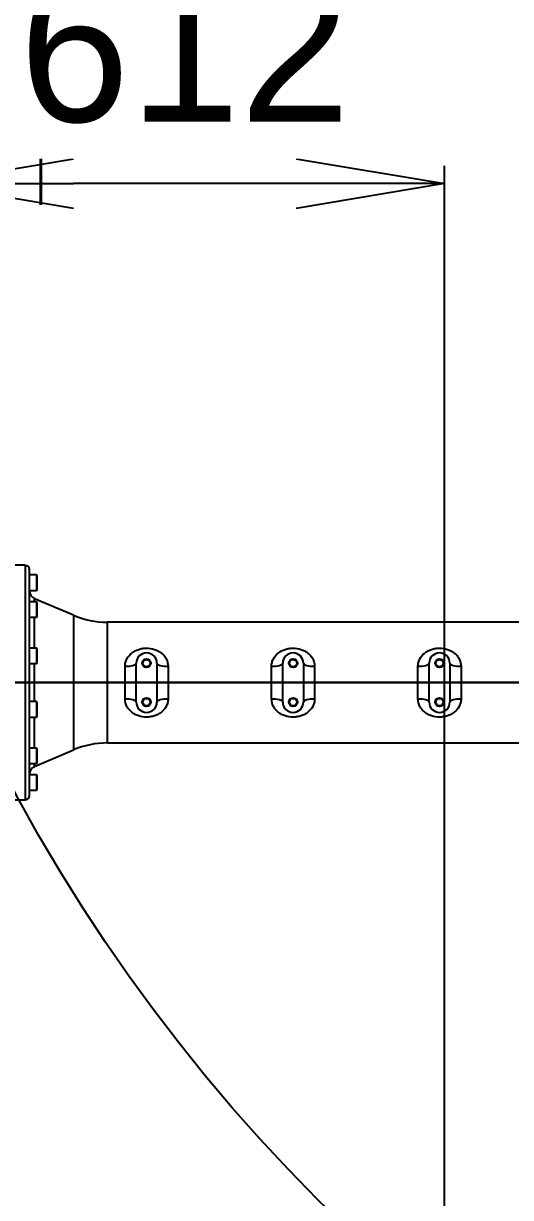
# Model space of a CAD drawing. Header units: millimetres. Extents: x 10462777 to 22643323, y 453826 to 1389191.
# Drawn here: x 11280311 to 11280886, y 582828 to 584211 of the extents above; entities that cross this region are included whole.
import ezdxf
from ezdxf.enums import TextEntityAlignment as Align

# ---------------------------------------------------------------- set-up
doc = ezdxf.new("R2010")
doc.units = ezdxf.units.MM
doc.header["$LTSCALE"] = 200
doc.header["$MEASUREMENT"] = 0
doc.header["$PDMODE"] = 35
doc.header["$PDSIZE"] = -5
doc.linetypes.add('CENTER2', pattern=[1.125, 0.75, -0.125, 0.125, -0.125])
doc.linetypes.add('PHANTOM', pattern=[2.5, 1.25, -0.25, 0.25, -0.25, 0.25, -0.25])
doc.layers.get('0').update_dxf_attribs({"linetype": 'CONTINUOUS'})
doc.layers.get('DEFPOINTS').update_dxf_attribs({"linetype": 'CONTINUOUS'})
for name, color, linetype in [('A290-7329-X402', 7, 'CONTINUOUS'), ('DV1_DEFAULT', 7, 'CONTINUOUS'), ('LIBRL_A6-BA-12X3', 7, 'CONTINUOUS'), ('ZZ', 7, 'CONTINUOUS')]:
    doc.layers.add(name, color=color, linetype=linetype)
doc.layers.add('LAYOUT', color=8, linetype='CONTINUOUS', lineweight=25)
doc.styles.add('SEACAD_arial_ttf', font='txt.shx ', dxfattribs={"height": 0.2, "bigfont": ' whgtxt.shx'})
doc.styles.get("Standard").update_dxf_attribs({"font": 'SYMBOL'})
doc.dimstyles.new('DS ROBOTEC', dxfattribs={"dimscale": 0, "dimtxt": 2.5, "dimasz": 2.5, "dimexe": 0.3, "dimexo": 0.3, "dimgap": 0.5, "dimtad": 1, "dimzin": 9, "dimdsep": 46, "dimtxsty": 'Standard', "dimblk": 'OPEN', "dimcen": 0, "dimclrd": 4, "dimclre": 4, "dimclrt": 110, "dimazin": 2, "dimtm": 1.5, "dimtfac": 1, "dimtmove": 0, "dimatfit": 3, "dimldrblk": 'OPEN', "dimfxl": 1, "dimtfill": 1, "dimtolj": 1, "dimlwd": -1, "dimlwe": -1, "dimarcsym": 0})

# ---------------------------------------------------------------- blocks, each defined once
blk = doc.blocks.new('r710ic')
at = {"layer": 'LAYOUT', "color": 3}
blk.add_circle((272041.4, 104232.6), 2050.1, dxfattribs=at)
blk = doc.blocks.new('A$C7DA30AB0')
at = {"layer": 'A290-7329-X402', "color": 7, "linetype": 'Continuous', "ltscale": 25.4}
for p, q in [((3629, 3164.2, 0), (3613.7, 3164.2, 0)), ((3629, 3164.2, 0), (3629, 2887.8, 0)), ((3634.1, 2892.9, 0), (3634.1, 3159.1, 0)), ((3686, 3105.3, 0), (3640.2, 3124.9, 0)), ((3640.2, 3121.3, 0), (3640.2, 3124.9, 0)), ((3640.2, 3066.7, 0), (3640.2, 3103.1, 0)), ((3686, 3105.3, 0), (3686, 2946.7, 0)), ((4295.6, 3097.1, 0), (3726, 3097.1, 0)), ((3726, 2954.9, 0), (3726, 3097.1, 0)), ((3640.2, 3003.6, 0), (3640.2, 3048.4, 0)), ((3746.8, 3006.7, 0), (3746.8, 3045.3, 0)), ((3760, 3026, 0), (3760, 3048.8, 0)), ((3784.4, 3048.8, 0), (3784.4, 3026, 0)), ((3797.6, 3045.3, 0), (3797.6, 3006.7, 0)), ((3919.6, 3006.7, 0), (3919.6, 3045.3, 0)), ((3932.8, 3026, 0), (3932.8, 3048.8, 0)), ((3957.2, 3048.8, 0), (3957.2, 3026, 0)), ((3970.4, 3045.3, 0), (3970.4, 3006.7, 0)), ((4092.3, 3006.7, 0), (4092.3, 3045.3, 0)), ((4105.5, 3026, 0), (4105.5, 3048.8, 0)), ((4129.9, 3048.8, 0), (4129.9, 3026, 0)), ((4143.1, 3045.3, 0), (4143.1, 3006.7, 0)), ((3760, 3003.1, 0), (3760, 3026, 0)), ((3784.4, 3026, 0), (3784.4, 3003.1, 0)), ((3932.8, 3003.1, 0), (3932.8, 3026, 0)), ((3957.2, 3026, 0), (3957.2, 3003.1, 0)), ((4105.5, 3003.1, 0), (4105.5, 3026, 0)), ((4129.9, 3026, 0), (4129.9, 3003.1, 0)), ((3640.2, 2948.9, 0), (3640.2, 2985.3, 0)), ((3726, 2954.9, 0), (4295.6, 2954.9, 0)), ((3640.2, 2927, 0), (3686, 2946.7, 0)), ((3640.2, 2927, 0), (3640.2, 2930.6, 0)), ((3613.7, 2887.8, 0), (3629, 2887.8, 0))]:
    blk.add_line(p, q, dxfattribs=at)
for centre, radius in [((3772.2, 3048.8, 0), 5.08), ((3772.2, 3048.8, 0), 4.32), ((3945, 3048.8, 0), 5.08), ((3945, 3048.8, 0), 4.32), ((4117.7, 3048.8, 0), 5.08), ((4117.7, 3048.8, 0), 4.32), ((3772.2, 3003.1, 0), 5.08), ((3772.2, 3003.1, 0), 4.32), ((3945, 3003.1, 0), 5.08), ((3945, 3003.1, 0), 4.32), ((4117.7, 3003.1, 0), 5.08), ((4117.7, 3003.1, 0), 4.32)]:
    blk.add_circle(centre, radius, dxfattribs=at)
for centre, radius, start, end in [((3629, 3159.1, 0), 5.08, 0, 90), ((3644.2, 3134.3, 0), 10.2, 180, 246.8014), ((3726, 3198.7, 0), 101.6, 246.8014, 270), ((3772.2, 3048.8, 0), 12.2, 0, 180), ((3945, 3048.8, 0), 12.2, 0, 180), ((4117.7, 3048.8, 0), 12.2, 0, 180), ((3772.2, 3003.1, 0), 12.2, 180, 0), ((3945, 3003.1, 0), 12.2, 180, 0), ((4117.7, 3003.1, 0), 12.2, 180, 0), ((3726, 2853.3, 0), 101.6, 90, 113.1986), ((3644.2, 2917.7, 0), 10.2, 113.1986, 180), ((3629, 2892.9, 0), 5.08, 270, 0)]:
    blk.add_arc(centre, radius, start, end, dxfattribs=at)
for centre, major_axis, start_param, end_param in [((3746.8, 3048.8, 0), (13.2, 0), 4.712389, 6.283185), ((3797.6, 3048.8, 0), (-13.2, 0), 0, 1.570796), ((3919.6, 3048.8, 0), (-13.2, 0), 1.570796, 3.141593), ((3970.4, 3048.8, 0), (-13.2, 0), 0, 1.570796), ((4092.3, 3048.8, 0), (-13.2, 0), 1.570796, 3.141593), ((4143.1, 3048.8, 0), (13.2, 0), 3.141593, 4.712389), ((3746.8, 3003.1, 0), (-13.2, 0), 3.141593, 4.712389), ((3797.6, 3003.1, 0), (13.2, 0), 1.570796, 3.141593), ((3919.6, 3003.1, 0), (-13.2, 0), 3.141593, 4.712389), ((3970.4, 3003.1, 0), (-13.2, 0), 4.712389, 6.283185), ((4092.3, 3003.1, 0), (13.2, 0), 0, 1.570796), ((4143.1, 3003.1, 0), (-13.2, 0), 4.712389, 6.283185)]:
    blk.add_ellipse(centre, major_axis=major_axis, ratio=0.271084, start_param=start_param, end_param=end_param, dxfattribs=at)
for points in [[(3746.8, 3045.3, 0), (3746.8, 3046.8, 0), (3747, 3048.3, 0), (3747.8, 3051.3, 0), (3748.3, 3052.7, 0), (3750.4, 3056.6, 0), (3752.4, 3059, 0), (3756, 3061.8, 0), (3757.3, 3062.6, 0), (3760, 3064.1, 0), (3761.4, 3064.7, 0), (3764.4, 3065.7, 0), (3765.9, 3066.1, 0), (3769, 3066.6, 0), (3770.6, 3066.7, 0), (3775.4, 3066.7, 0), (3778.6, 3066.2, 0), (3783.1, 3064.7, 0), (3784.5, 3064.1, 0), (3787.2, 3062.6, 0), (3788.5, 3061.8, 0), (3790.9, 3059.9, 0), (3791.9, 3058.9, 0), (3793.9, 3056.6, 0), (3794.7, 3055.3, 0), (3796.8, 3051.4, 0), (3797.6, 3048.4, 0), (3797.6, 3045.3, 0)], [(3919.6, 3045.3, 0), (3919.6, 3046.8, 0), (3919.8, 3048.3, 0), (3920.5, 3051.3, 0), (3921.1, 3052.7, 0), (3923.2, 3056.6, 0), (3925.2, 3059, 0), (3928.7, 3061.8, 0), (3930, 3062.6, 0), (3932.7, 3064.1, 0), (3934.1, 3064.7, 0), (3937.1, 3065.7, 0), (3938.6, 3066.1, 0), (3941.8, 3066.6, 0), (3943.3, 3066.7, 0), (3948.2, 3066.7, 0), (3951.3, 3066.2, 0), (3955.8, 3064.7, 0), (3957.2, 3064.1, 0), (3959.9, 3062.6, 0), (3961.2, 3061.8, 0), (3963.6, 3059.9, 0), (3964.7, 3058.9, 0), (3966.6, 3056.6, 0), (3967.4, 3055.3, 0), (3969.5, 3051.4, 0), (3970.4, 3048.4, 0), (3970.4, 3045.3, 0)], [(4092.3, 3045.3, 0), (4092.3, 3046.8, 0), (4092.5, 3048.3, 0), (4093.2, 3051.3, 0), (4093.8, 3052.7, 0), (4095.9, 3056.6, 0), (4097.9, 3059, 0), (4101.4, 3061.8, 0), (4102.7, 3062.6, 0), (4105.4, 3064.1, 0), (4106.8, 3064.7, 0), (4109.8, 3065.7, 0), (4111.4, 3066.1, 0), (4114.5, 3066.6, 0), (4116.1, 3066.7, 0), (4120.9, 3066.7, 0), (4124, 3066.2, 0), (4128.5, 3064.7, 0), (4130, 3064.1, 0), (4132.7, 3062.6, 0), (4133.9, 3061.8, 0), (4136.3, 3059.9, 0), (4137.4, 3058.9, 0), (4139.3, 3056.6, 0), (4140.2, 3055.3, 0), (4142.3, 3051.4, 0), (4143.1, 3048.4, 0), (4143.1, 3045.3, 0)], [(3797.6, 3006.7, 0), (3797.6, 3005.1, 0), (3797.4, 3003.6, 0), (3796.7, 3000.7, 0), (3796.1, 2999.3, 0), (3794, 2995.3, 0), (3792, 2993, 0), (3788.5, 2990.2, 0), (3787.2, 2989.3, 0), (3784.5, 2987.9, 0), (3783.1, 2987.3, 0), (3780.1, 2986.3, 0), (3778.6, 2985.9, 0), (3775.4, 2985.4, 0), (3773.9, 2985.3, 0), (3769, 2985.3, 0), (3765.9, 2985.8, 0), (3761.4, 2987.3, 0), (3760, 2987.9, 0), (3757.3, 2989.3, 0), (3756, 2990.2, 0), (3753.6, 2992.1, 0), (3752.5, 2993.1, 0), (3750.6, 2995.4, 0), (3749.8, 2996.6, 0), (3747.7, 3000.6, 0), (3746.8, 3003.6, 0), (3746.8, 3006.7, 0)], [(3970.4, 3006.7, 0), (3970.4, 3005.1, 0), (3970.2, 3003.6, 0), (3969.4, 3000.7, 0), (3968.9, 2999.3, 0), (3966.8, 2995.3, 0), (3964.8, 2993, 0), (3961.2, 2990.2, 0), (3959.9, 2989.3, 0), (3957.2, 2987.9, 0), (3955.8, 2987.3, 0), (3952.8, 2986.3, 0), (3951.3, 2985.9, 0), (3948.2, 2985.4, 0), (3946.6, 2985.3, 0), (3941.8, 2985.3, 0), (3938.6, 2985.8, 0), (3934.1, 2987.3, 0), (3932.7, 2987.9, 0), (3930, 2989.3, 0), (3928.7, 2990.2, 0), (3926.3, 2992.1, 0), (3925.3, 2993.1, 0), (3923.3, 2995.4, 0), (3922.5, 2996.6, 0), (3920.4, 3000.6, 0), (3919.6, 3003.6, 0), (3919.6, 3006.7, 0)], [(4143.1, 3006.7, 0), (4143.1, 3005.1, 0), (4142.9, 3003.6, 0), (4142.1, 3000.7, 0), (4141.6, 2999.3, 0), (4139.5, 2995.3, 0), (4137.5, 2993, 0), (4133.9, 2990.2, 0), (4132.7, 2989.3, 0), (4130, 2987.9, 0), (4128.5, 2987.3, 0), (4125.6, 2986.3, 0), (4124, 2985.9, 0), (4120.9, 2985.4, 0), (4119.3, 2985.3, 0), (4114.5, 2985.3, 0), (4111.3, 2985.8, 0), (4106.8, 2987.3, 0), (4105.4, 2987.9, 0), (4102.7, 2989.3, 0), (4101.4, 2990.2, 0), (4099.1, 2992.1, 0), (4098, 2993.1, 0), (4096.1, 2995.4, 0), (4095.2, 2996.6, 0), (4093.1, 3000.6, 0), (4092.3, 3003.6, 0), (4092.3, 3006.7, 0)]]:
    blk.add_open_spline(points, degree=3, knots=[0, 0, 0, 0, 0.0625, 0.0625, 0.125, 0.125, 0.25, 0.25, 0.3125, 0.3125, 0.375, 0.375, 0.4375, 0.4375, 0.5, 0.5, 0.625, 0.625, 0.6875, 0.6875, 0.75, 0.75, 0.8125, 0.8125, 0.875, 0.875, 1, 1, 1, 1], dxfattribs=at)
at = {"layer": 'DV1_DEFAULT', "color": 1, "linetype": 'CENTER2', "ltscale": 7}
for p, q in [((5992.9, 3026, 0), (0, 3026, 0)), ((59.1, 3026, 0), (6052, 3026, 0))]:
    blk.add_line(p, q, dxfattribs=at)
at = {"layer": 'LAYOUT', "color": 6, "linetype": 'PHANTOM'}
blk.add_circle((3030.4, 3026, 0), 2693, dxfattribs=at)
at = {"layer": 'LIBRL_A6-BA-12X3', "color": 7, "linetype": 'Continuous', "ltscale": 25.4}
for p, q in [((3642.3, 3152.9, 0), (3634.1, 3152.9, 0)), ((3643, 3151.7, 0), (3642.3, 3152.9, 0)), ((3642.3, 3152.9, 0), (3642.3, 3134.6, 0)), ((3643, 3135.8, 0), (3643, 3151.7, 0)), ((3634.1, 3134.6, 0), (3642.3, 3134.6, 0)), ((3642.3, 3134.6, 0), (3643, 3135.8, 0)), ((3642.3, 3121.3, 0), (3634.1, 3121.3, 0)), ((3643, 3120.1, 0), (3642.3, 3121.3, 0)), ((3642.3, 3121.3, 0), (3642.3, 3103.1, 0)), ((3643, 3104.3, 0), (3643, 3120.1, 0)), ((3634.1, 3103.1, 0), (3642.3, 3103.1, 0)), ((3642.3, 3103.1, 0), (3643, 3104.3, 0)), ((3642.3, 3066.7, 0), (3634.1, 3066.7, 0)), ((3643, 3065.5, 0), (3642.3, 3066.7, 0)), ((3642.3, 3066.7, 0), (3642.3, 3048.4, 0)), ((3643, 3049.6, 0), (3643, 3065.5, 0)), ((3634.1, 3048.4, 0), (3642.3, 3048.4, 0)), ((3642.3, 3048.4, 0), (3643, 3049.6, 0)), ((3642.3, 3003.6, 0), (3634.1, 3003.6, 0)), ((3643, 3002.3, 0), (3642.3, 3003.6, 0)), ((3642.3, 3003.6, 0), (3642.3, 2985.3, 0)), ((3643, 2986.5, 0), (3643, 3002.3, 0)), ((3634.1, 2985.3, 0), (3642.3, 2985.3, 0)), ((3642.3, 2985.3, 0), (3643, 2986.5, 0)), ((3642.3, 2948.9, 0), (3634.1, 2948.9, 0)), ((3643, 2947.7, 0), (3642.3, 2948.9, 0)), ((3642.3, 2948.9, 0), (3642.3, 2930.6, 0)), ((3643, 2931.9, 0), (3643, 2947.7, 0)), ((3634.1, 2930.6, 0), (3642.3, 2930.6, 0)), ((3642.3, 2930.6, 0), (3643, 2931.9, 0)), ((3642.3, 2917.4, 0), (3634.1, 2917.4, 0)), ((3643, 2916.1, 0), (3642.3, 2917.4, 0)), ((3642.3, 2917.4, 0), (3642.3, 2899.1, 0)), ((3643, 2900.3, 0), (3643, 2916.1, 0)), ((3634.1, 2899.1, 0), (3642.3, 2899.1, 0)), ((3642.3, 2899.1, 0), (3643, 2900.3, 0))]:
    blk.add_line(p, q, dxfattribs=at)
blk = doc.blocks.new('_OPEN')
at = {"color": 0, "linetype": 'ByBlock'}
for p, q in [((-1, 0.1667), (0, 0)), ((0, 0), (-1, -0.1667)), ((0, 0), (-1, 0))]:
    blk.add_line(p, q, dxfattribs=at)
blk = doc.blocks.new('*D251')
at = {"color": 4, "linetype": 'ByBlock', "ltscale": 10, "transparency": 16777216}
for p, q in [((11279205.9, 582462), (11279205.9, 582768.3)), ((11280807.9, 582462), (11280807.9, 582768.3)), ((11279380.9, 582747.3), (11280632.9, 582747.3))]:
    blk.add_line(p, q, dxfattribs=at)
at = {"layer": 'DEFPOINTS', "color": 0, "ltscale": 10, "transparency": 16777216}
for p in [(11280807.9, 582747.3), (11279205.9, 582441, 0), (11280807.9, 582441, 0)]:
    blk.add_point(p, dxfattribs=at)
at = {"color": 4, "ltscale": 10, "transparency": 16777216, "xscale": 175, "yscale": 175, "zscale": 175, "rotation": 180}
blk.add_blockref('_OPEN', (11279205.9, 582747.3), dxfattribs=at)
at = {"color": 4, "ltscale": 10, "transparency": 16777216, "xscale": 175, "yscale": 175, "zscale": 175}
blk.add_blockref('_OPEN', (11280807.9, 582747.3), dxfattribs=at)
at = {"color": 110, "ltscale": 10, "transparency": 16777216, "insert": (11280006.9, 582906.6), "char_height": 175, "attachment_point": 5, "bg_fill": 3, "box_fill_scale": 1.25, "bg_fill_color": 256, "bg_fill_true_color": 13158600, "bg_fill_transparency": 0}
blk.add_mtext('\\A1;1602', dxfattribs=at)
blk = doc.blocks.new('*D252')
at = {"color": 4, "linetype": 'ByBlock', "ltscale": 10, "transparency": 16777216}
for p, q in [((11280195.6, 584461.5), (11280195.6, 584001.4)), ((11280807.9, 582768.3), (11280807.9, 584043.4)), ((11280632.9, 584022.4), (11280370.6, 584022.4))]:
    blk.add_line(p, q, dxfattribs=at)
at = {"layer": 'DEFPOINTS', "color": 0, "ltscale": 10, "transparency": 16777216}
for p in [(11280195.6, 584482.5, 0), (11280195.6, 584022.4), (11280807.9, 582747.3)]:
    blk.add_point(p, dxfattribs=at)
at = {"color": 4, "ltscale": 10, "transparency": 16777216, "xscale": 175, "yscale": 175, "zscale": 175, "rotation": 180}
blk.add_blockref('_OPEN', (11280195.6, 584022.4), dxfattribs=at)
at = {"color": 4, "ltscale": 10, "transparency": 16777216, "xscale": 175, "yscale": 175, "zscale": 175}
blk.add_blockref('_OPEN', (11280807.9, 584022.4), dxfattribs=at)
at = {"color": 110, "ltscale": 10, "transparency": 16777216, "insert": (11280501.7, 584181.7), "char_height": 175, "attachment_point": 5, "bg_fill": 3, "box_fill_scale": 1.25, "bg_fill_color": 256, "bg_fill_true_color": 13158600, "bg_fill_transparency": 0}
blk.add_mtext('\\A1;612', dxfattribs=at)

msp = doc.modelspace()

# ---------------------------------------------------------------- block references
at = {"ltscale": 10}
msp.add_blockref('A$C7DA30AB0', (11276684.40366, 580408.4363, 0), dxfattribs=at)
at = {"layer": 'LAYOUT', "color": 2, "rotation": 270}
msp.add_blockref('r710ic', (11177875.24796, 856316.46559, 0), dxfattribs=at)

# ---------------------------------------------------------------- texts
at = {"layer": 'ZZ', "color": 7, "linetype": 'Continuous', "ltscale": 25.4, "style": 'SEACAD_arial_ttf'}
msp.add_text('R-2000iB/165F', height=152.4, dxfattribs=at).set_placement((11278751.21955, 584149.93166, 0), align=Align.TOP_LEFT)

# ---------------------------------------------------------------- next in the draw order: dimensions: what is measured, and where the dimension line sits
at = {"ltscale": 10}
dim = msp.add_linear_dim(base=(11280807.85382, 582747.31645, 0), p1=(11279205.93014, 582440.97772, 0), p2=(11280807.85382, 582440.97772, 0), dimstyle='DS ROBOTEC', override={"dimscale": 70, "dimgap": 1, "dimdec": 0, "dimarcsym": 1}, dxfattribs=at)
dim.commit()
dim.dimension.update_dxf_attribs({"geometry": '*D251', "text_midpoint": (11280006.89198, 582906.58286, 0)})

# ---------------------------------------------------------------- next in the draw order: dimensions: what is measured, and where the dimension line sits
dim = msp.add_linear_dim(base=(11280195.57571, 584022.40798, 0), p1=(11280807.85382, 582747.31645, 0), p2=(11280195.57571, 584482.49605, 0), dimstyle='DS ROBOTEC', override={"dimscale": 70, "dimgap": 1, "dimdec": 0, "dimarcsym": 1}, dxfattribs=at)
dim.commit()
dim.dimension.update_dxf_attribs({"geometry": '*D252', "text_midpoint": (11280501.71477, 584181.67438, 0)})

doc.saveas('drawing.dxf')
